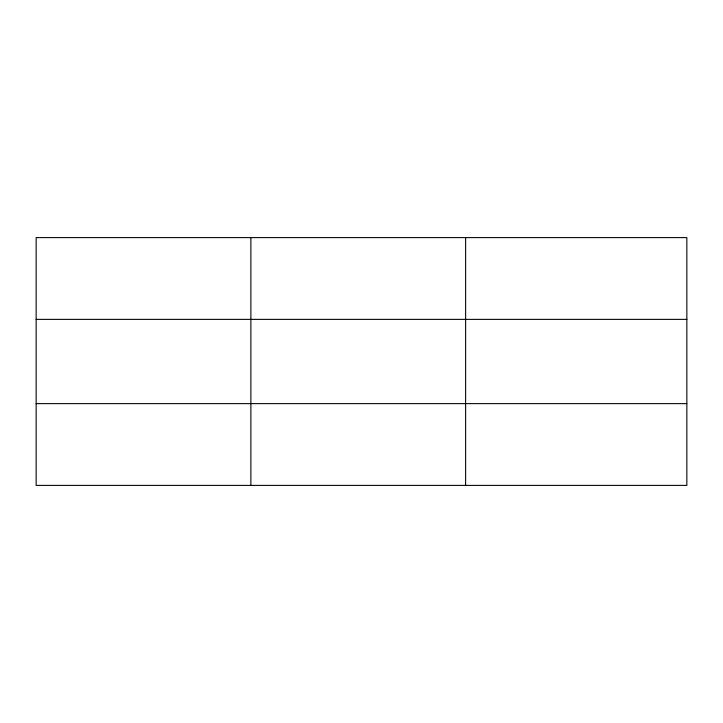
<?xml version="1.0" encoding="UTF-8"?>
<svg xmlns="http://www.w3.org/2000/svg" width="723" height="723" viewBox="0 0 723 723"><rect width="100%" height="100%" fill="white"/><g stroke="black" fill="none" stroke-linecap="round" stroke-linejoin="round"><path stroke-width="1.08" d="M250.881 237.605L250.881 485.395M465.612 237.605L465.612 485.395M686.85 319.376L686.85 237.605L36.15 237.605L36.15 485.395L686.85 485.395L686.85 319.376L36.15 319.376M36.15 403.624L686.85 403.624"/></g></svg>
